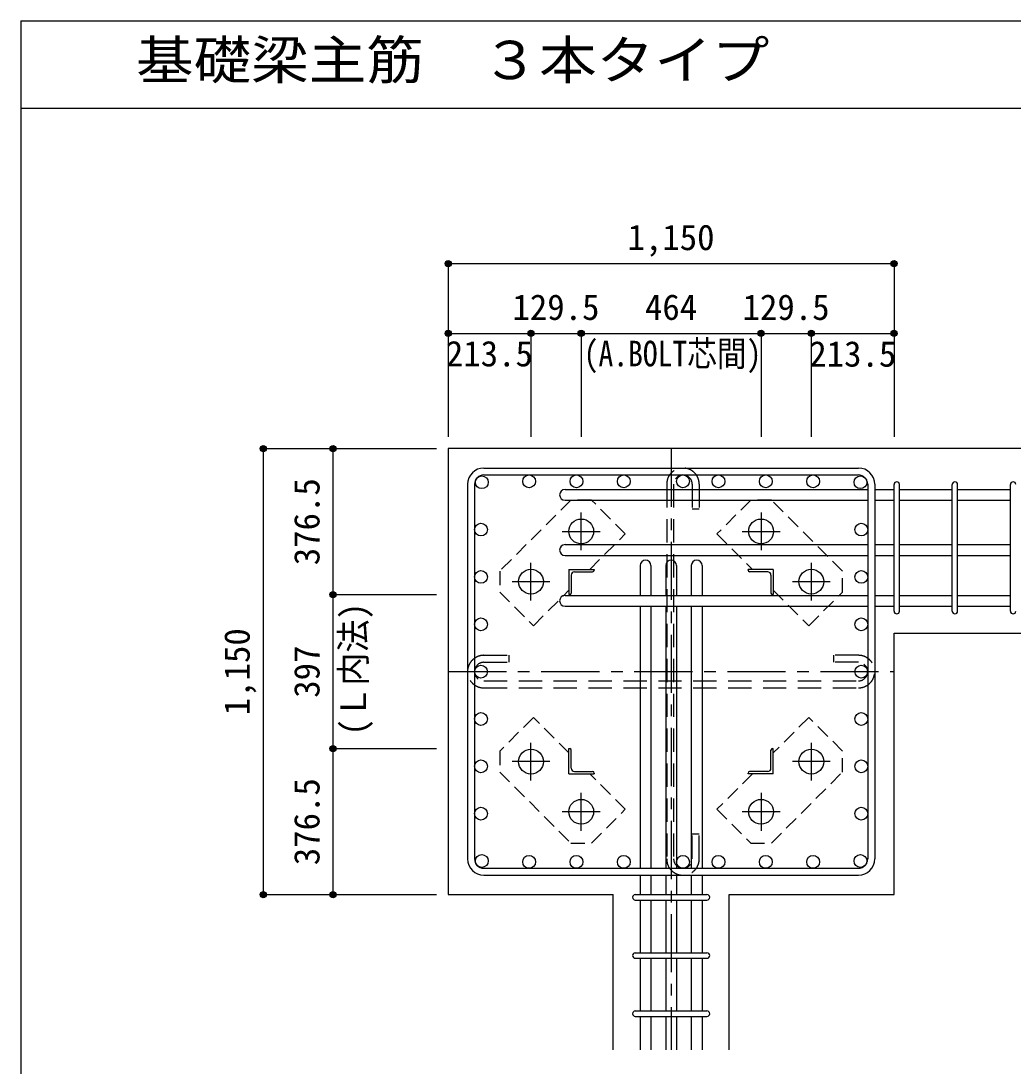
# Model space of a CAD drawing. Units: millimetres at full size, sheet at 1:30. Extents: x -5973 to 5954, y -4195 to 4201.
# Drawn here: x -5973 to -3414, y 1506 to 4201 of the extents above; entities that cross this region are included whole.
import ezdxf
from ezdxf.enums import TextEntityAlignment as Align

# ---------------------------------------------------------------- set-up
doc = ezdxf.new("R2010")
doc.units = ezdxf.units.MM
doc.header["$LTSCALE"] = 30
doc.header["$PDMODE"] = 32
doc.header["$PDSIZE"] = 15
for name, pattern in [('CHAIN1', [8, 5, -1, 1, -1]), ('DASHED1', [1.8, 1.2, -0.6]), ('DASHED2', [3, 2, -1])]:
    doc.linetypes.add(name, pattern=pattern)
for name, color, linetype in [('0-1_躯体線', 2, 'Continuous'), ('0-2_アンカー、アングル', 4, 'Continuous'), ('0-3_立上り筋', 3, 'Continuous'), ('0-4_フープ筋', 7, 'Continuous'), ('0-5_基礎梁筋', 7, 'Continuous'), ('0-6_スタラップ筋', 7, 'Continuous'), ('0-7_文字', 4, 'Continuous'), ('0-9_プレート', 4, 'DASHED1'), ('0-C_中子', 7, 'DASHED2'), ('0-D_寸法', 4, 'Continuous'), ('6-7_文字', 7, 'Continuous'), ('F-0_枠', 6, 'Continuous')]:
    doc.layers.add(name, color=color, linetype=linetype)
doc.styles.add('ＭＳ ゴシック', font='')
doc.styles.get('ＭＳ ゴシック').set_extended_font_data('MS Gothic')

msp = doc.modelspace()

# ---------------------------------------------------------------- linework, layer by layer
at = {"layer": '0-1_躯体線'}
for p, q in [((-4870.8, 3098.3), (-4870.8, 1948.3)), ((-3320.8, 3098.3), (-4870.8, 3098.3)), ((-3720.8, 2622.3), (-3320.8, 2622.3)), ((-3720.8, 1948.3), (-3720.8, 2622.3)), ((-4870.8, 1948.3), (-4445.3, 1948.3)), ((-4445.3, 1548.3), (-4445.3, 1948.3)), ((-4146.3, 1548.3), (-4146.3, 1948.3)), ((-4146.3, 1948.3), (-3720.8, 1948.3))]:
    msp.add_line(p, q, dxfattribs=at)
at = {"layer": '0-2_アンカー、アングル', "linetype": 'CHAIN1'}
for p, q in [((-4527.8, 2836.1), (-4527.8, 2933.6)), ((-4063.8, 2933.6), (-4063.8, 2836.1)), ((-4576.6, 2884.8), (-4479.1, 2884.8)), ((-4112.5, 2884.8), (-4015, 2884.8)), ((-4657.3, 2706.6), (-4657.3, 2804.1)), ((-3934.3, 2804.1), (-3934.3, 2706.6)), ((-4706.1, 2755.3), (-4608.6, 2755.3)), ((-3983, 2755.3), (-3885.5, 2755.3)), ((-4657.3, 2242.5), (-4657.3, 2340)), ((-3934.3, 2340), (-3934.3, 2242.5)), ((-4608.6, 2291.3), (-4706.1, 2291.3)), ((-3885.5, 2291.3), (-3983, 2291.3)), ((-4527.8, 2113), (-4527.8, 2210.5)), ((-4063.8, 2210.5), (-4063.8, 2113)), ((-4479.1, 2161.8), (-4576.6, 2161.8)), ((-4015, 2161.8), (-4112.5, 2161.8))]:
    msp.add_line(p, q, dxfattribs=at)
at = {"layer": '0-2_アンカー、アングル'}
for p, q in [((-4559.3, 2786.8), (-4494.3, 2786.8)), ((-4559.3, 2786.8), (-4559.3, 2721.8)), ((-4544.8, 2780.8), (-4498.3, 2780.8)), ((-4494.3, 2786.8), (-4494.3, 2784.8)), ((-4032.3, 2786.8), (-4097.3, 2786.8)), ((-4097.3, 2784.8), (-4097.3, 2786.8)), ((-4046.8, 2780.8), (-4093.3, 2780.8)), ((-4032.3, 2786.8), (-4032.3, 2721.8)), ((-4553.3, 2772.3), (-4553.3, 2725.8)), ((-4038.3, 2772.3), (-4038.3, 2725.8)), ((-4557.3, 2721.8), (-4559.3, 2721.8)), ((-4032.3, 2721.8), (-4034.3, 2721.8)), ((-4559.3, 2324.8), (-4557.3, 2324.8)), ((-4559.3, 2259.8), (-4559.3, 2324.8)), ((-4553.3, 2274.3), (-4553.3, 2320.8)), ((-4038.3, 2274.3), (-4038.3, 2320.8)), ((-4034.3, 2324.8), (-4032.3, 2324.8)), ((-4032.3, 2259.8), (-4032.3, 2324.8)), ((-4544.8, 2265.8), (-4498.3, 2265.8)), ((-4046.8, 2265.8), (-4093.3, 2265.8)), ((-4559.3, 2259.8), (-4494.3, 2259.8)), ((-4494.3, 2261.8), (-4494.3, 2259.8)), ((-4097.3, 2259.8), (-4097.3, 2261.8)), ((-4032.3, 2259.8), (-4097.3, 2259.8))]:
    msp.add_line(p, q, dxfattribs=at)
at = {"layer": '0-2_アンカー、アングル', "color": 3}
for centre in [(-4527.8, 2884.8), (-4063.8, 2884.8), (-4657.3, 2755.3), (-3934.3, 2755.3), (-4657.3, 2291.3), (-3934.3, 2291.3), (-4527.8, 2161.8), (-4063.8, 2161.8)]:
    msp.add_circle(centre, 32, dxfattribs=at)
at = {"layer": '0-2_アンカー、アングル'}
for centre, radius, start, end in [((-4544.8, 2772.3), 8.5, 90, 180), ((-4498.3, 2784.8), 4, 270, 0), ((-4093.3, 2784.8), 4, 180, 270), ((-4046.8, 2772.3), 8.5, 0, 90), ((-4557.3, 2725.8), 4, 270, 0), ((-4034.3, 2725.8), 4, 180, 270), ((-4557.3, 2320.8), 4, 0, 90), ((-4034.3, 2320.8), 4, 90, 180), ((-4544.8, 2274.3), 8.5, 180, 270), ((-4498.3, 2261.8), 4, 0, 90), ((-4093.3, 2261.8), 4, 90, 180), ((-4046.8, 2274.3), 8.5, 270, 0)]:
    msp.add_arc(centre, radius, start, end, dxfattribs=at)
at = {"layer": '0-3_立上り筋'}
for centre in [(-4784.1, 3011.6), (-4662.03, 3013.8), (-4539.95, 3013.8), (-4417.88, 3013.8), (-4265.3, 3013.8), (-4173.72, 3013.8), (-4051.65, 3013.8), (-3929.57, 3013.8), (-3807.5, 3011.6), (-4786.3, 2889.53), (-3805.3, 2889.53), (-4786.3, 2767.45), (-3805.3, 2767.45), (-4786.3, 2645.38), (-3805.3, 2645.38), (-4786.3, 2523.3), (-3805.3, 2523.3), (-4786.3, 2401.22), (-3805.3, 2401.22), (-4786.3, 2279.15), (-3805.3, 2279.15), (-4786.3, 2157.07), (-3805.3, 2157.07), (-4784.1, 2035), (-4662.03, 2032.8), (-4539.95, 2032.8), (-4417.88, 2032.8), (-4265.3, 2032.8), (-4173.72, 2032.8), (-4051.65, 2032.8), (-3929.57, 2032.8), (-3807.5, 2035)]:
    msp.add_circle(centre, 16.5, dxfattribs=at)
at = {"layer": '0-4_フープ筋'}
for p, q in [((-4778.8, 3048.3), (-3812.8, 3048.3)), ((-4778.8, 3030.3), (-3812.8, 3030.3)), ((-4820.8, 3006.3), (-4820.8, 2040.3)), ((-4802.8, 3006.3), (-4802.8, 2040.3)), ((-3788.8, 3006.3), (-3788.8, 2040.3)), ((-3770.8, 3006.3), (-3770.8, 2040.3)), ((-4778.8, 2016.3), (-3812.8, 2016.3)), ((-4778.8, 1998.3), (-3812.8, 1998.3))]:
    msp.add_line(p, q, dxfattribs=at)
for centre, radius, start, end in [((-4778.8, 3006.3), 42, 90, 180), ((-3812.8, 3006.3), 42, 0, 90), ((-4778.8, 3006.3), 24, 90, 180), ((-3812.8, 3006.3), 24, 0, 90), ((-4778.8, 2040.3), 42, 180, 270), ((-4778.8, 2040.3), 24, 180, 270), ((-3812.8, 2040.3), 42, 270, 0), ((-3812.8, 2040.3), 24, 270, 0)]:
    msp.add_arc(centre, radius, start, end, dxfattribs=at)
at = {"layer": '0-5_基礎梁筋'}
for p, q in [((-4569.3, 2993.1), (-3788.8, 2993.1)), ((-3770.8, 2993.1), (-3720.8, 2993.1)), ((-3706.8, 2993.1), (-3570.8, 2993.1)), ((-3556.8, 2993.1), (-3420.8, 2993.1)), ((-4569.3, 2965.1), (-3788.8, 2965.1)), ((-3770.8, 2965.1), (-3720.8, 2965.1)), ((-3706.8, 2965.1), (-3570.8, 2965.1)), ((-3556.8, 2965.1), (-3420.8, 2965.1)), ((-4569.3, 2850.8), (-3788.8, 2850.8)), ((-3770.8, 2850.8), (-3720.8, 2850.8)), ((-3706.8, 2850.8), (-3570.8, 2850.8)), ((-3556.8, 2850.8), (-3420.8, 2850.8)), ((-4569.3, 2822.8), (-3788.8, 2822.8)), ((-3770.8, 2822.8), (-3720.8, 2822.8)), ((-3706.8, 2822.8), (-3570.8, 2822.8)), ((-3556.8, 2822.8), (-3420.8, 2822.8)), ((-4375.8, 2796.8), (-4375.8, 2719.8)), ((-4347.8, 2796.8), (-4347.8, 2719.8)), ((-4309.8, 2796.8), (-4309.8, 2719.8)), ((-4281.8, 2796.8), (-4281.8, 2719.8)), ((-4243.8, 2796.8), (-4243.8, 2719.8)), ((-4215.8, 2796.8), (-4215.8, 2719.8)), ((-4569.3, 2719.8), (-3788.8, 2719.8)), ((-3770.8, 2719.8), (-3720.8, 2719.8)), ((-3706.8, 2719.8), (-3570.8, 2719.8)), ((-3556.8, 2719.8), (-3420.8, 2719.8)), ((-4569.3, 2691.8), (-3788.8, 2691.8)), ((-4375.8, 2691.8), (-4375.8, 2016.3)), ((-4347.8, 2691.8), (-4347.8, 2016.3)), ((-4309.8, 2691.8), (-4309.8, 2016.3)), ((-4281.8, 2691.8), (-4281.8, 2016.3)), ((-4243.8, 2691.8), (-4243.8, 2016.3)), ((-4215.8, 2691.8), (-4215.8, 2016.3)), ((-3770.8, 2691.8), (-3720.8, 2691.8)), ((-3706.8, 2691.8), (-3570.8, 2691.8)), ((-3556.8, 2691.8), (-3420.8, 2691.8)), ((-4375.8, 1998.3), (-4375.8, 1948.3)), ((-4347.8, 1998.3), (-4347.8, 1948.3)), ((-4309.8, 1998.3), (-4309.8, 1948.3)), ((-4281.8, 1998.3), (-4281.8, 1948.3)), ((-4243.8, 1998.3), (-4243.8, 1948.3)), ((-4215.8, 1998.3), (-4215.8, 1948.3)), ((-4375.8, 1934.3), (-4375.8, 1798.3)), ((-4347.8, 1934.3), (-4347.8, 1798.3)), ((-4309.8, 1934.3), (-4309.8, 1798.3)), ((-4281.8, 1934.3), (-4281.8, 1798.3)), ((-4243.8, 1934.3), (-4243.8, 1798.3)), ((-4215.8, 1934.3), (-4215.8, 1798.3)), ((-4375.8, 1784.3), (-4375.8, 1648.3)), ((-4347.8, 1784.3), (-4347.8, 1648.3)), ((-4309.8, 1784.3), (-4309.8, 1648.3)), ((-4281.8, 1784.3), (-4281.8, 1648.3)), ((-4243.8, 1784.3), (-4243.8, 1648.3)), ((-4215.8, 1784.3), (-4215.8, 1648.3)), ((-4375.8, 1634.3), (-4375.8, 1548.3)), ((-4347.8, 1634.3), (-4347.8, 1548.3)), ((-4309.8, 1634.3), (-4309.8, 1548.3)), ((-4281.8, 1634.3), (-4281.8, 1548.3)), ((-4243.8, 1634.3), (-4243.8, 1548.3)), ((-4215.8, 1634.3), (-4215.8, 1548.3))]:
    msp.add_line(p, q, dxfattribs=at)
for centre, start, end in [((-4569.3, 2979.1), 90, 270), ((-4569.3, 2836.8), 90, 270), ((-4361.8, 2796.8), 0, 180), ((-4295.8, 2796.8), 0, 180), ((-4229.8, 2796.8), 0, 180), ((-4569.3, 2705.8), 90, 270)]:
    msp.add_arc(centre, 14, start, end, dxfattribs=at)
at = {"layer": '0-6_スタラップ筋'}
for p, q in [((-3720.8, 2679.3), (-3720.8, 3005.6)), ((-3706.8, 2679.3), (-3706.8, 3005.6)), ((-3570.8, 2679.3), (-3570.8, 3005.6)), ((-3556.8, 2679.3), (-3556.8, 3005.6)), ((-3420.8, 2679.3), (-3420.8, 3005.6)), ((-4388.3, 1948.3), (-4203.3, 1948.3)), ((-4388.3, 1934.3), (-4203.3, 1934.3)), ((-4388.3, 1798.3), (-4203.3, 1798.3)), ((-4388.3, 1784.3), (-4203.3, 1784.3)), ((-4388.3, 1648.3), (-4203.3, 1648.3)), ((-4388.3, 1634.3), (-4203.3, 1634.3))]:
    msp.add_line(p, q, dxfattribs=at)
for centre, start, end in [((-3713.8, 3005.6), 0, 180), ((-3713.8, 3005.6), 0, 180), ((-3713.8, 3005.6), 0, 180), ((-3713.8, 3005.6), 0, 180), ((-3563.8, 3005.6), 0, 180), ((-3413.8, 3005.6), 0, 180), ((-3713.8, 2679.3), 180, 0), ((-3713.8, 2679.3), 180, 0), ((-3713.8, 2679.3), 180, 0), ((-3713.8, 2679.3), 180, 0), ((-3563.8, 2679.3), 180, 0), ((-3413.8, 2679.3), 180, 0), ((-4388.3, 1941.3), 90, 270), ((-4388.3, 1941.3), 90, 270), ((-4388.3, 1941.3), 90, 270), ((-4388.3, 1941.3), 90, 270), ((-4203.3, 1941.3), 270, 90), ((-4203.3, 1941.3), 270, 90), ((-4203.3, 1941.3), 270, 90), ((-4203.3, 1941.3), 270, 90), ((-4388.3, 1791.3), 90, 270), ((-4203.3, 1791.3), 270, 90), ((-4388.3, 1641.3), 90, 270), ((-4203.3, 1641.3), 270, 90)]:
    msp.add_arc(centre, 7, start, end, dxfattribs=at)
at = {"layer": '0-9_プレート'}
for points in [[(-4554.7, 2965.3), (-4737.9, 2782.2), (-4737.9, 2728.5), (-4650.9, 2641.5), (-4559.3, 2733.1)], [(-4505.6, 2786.8), (-4414, 2878.4), (-4501, 2965.3), (-4554.7, 2965.3)], [(-3853.8, 2782.2), (-4036.9, 2965.4), (-4090.6, 2965.4), (-4177.6, 2878.4), (-4086, 2786.8)], [(-4032.3, 2733.1), (-3940.7, 2641.5), (-3853.8, 2728.5), (-3853.8, 2782.2)], [(-4559.3, 2313.5), (-4650.9, 2405.1), (-4737.8, 2318.1), (-4737.8, 2264.4)], [(-4036.9, 2081.3), (-3853.7, 2264.4), (-3853.7, 2318.1), (-3940.7, 2405.1), (-4032.3, 2313.5)], [(-4737.8, 2264.4), (-4554.7, 2081.2), (-4501, 2081.2), (-4414, 2168.2), (-4505.6, 2259.8)], [(-4086, 2259.8), (-4177.6, 2168.2), (-4090.6, 2081.3), (-4036.9, 2081.3)]]:
    msp.add_lwpolyline(points, dxfattribs=at)
at = {"layer": '0-C_中子'}
for p, q in [((-4307.3, 3006.3), (-4307.3, 2040.3)), ((-4289.3, 3006.3), (-4289.3, 2040.3)), ((-4241.3, 3006.3), (-4241.3, 2942.3)), ((-3876.8, 2565.3), (-3876.8, 2547.3)), ((-3812.8, 2565.3), (-3876.8, 2565.3)), ((-4778.8, 2547.3), (-4714.8, 2547.3)), ((-3812.8, 2547.3), (-3876.8, 2547.3)), ((-4778.8, 2499.3), (-3812.8, 2499.3)), ((-4778.8, 2481.3), (-3812.8, 2481.3)), ((-4223.3, 2104.3), (-4241.3, 2104.3)), ((-4241.3, 2040.3), (-4241.3, 2104.3)), ((-4223.3, 2040.3), (-4223.3, 2104.3))]:
    msp.add_line(p, q, dxfattribs=at)
for points in [[(-4223.3, 3006.3), (-4223.3, 2942.3), (-4241.3, 2942.3)], [(-4778.8, 2565.3), (-4714.8, 2565.3), (-4714.8, 2547.3)]]:
    msp.add_lwpolyline(points, dxfattribs=at)
for centre, radius, start, end in [((-4265.3, 3006.3), 42, 0, 180), ((-4265.3, 3006.3), 24, 0, 180), ((-4778.8, 2523.3), 42, 90, 270), ((-3812.8, 2523.3), 42, 270, 90), ((-4778.8, 2523.3), 24, 90, 270), ((-3812.8, 2523.3), 24, 270, 90), ((-4265.3, 2040.3), 42, 180, 0), ((-4265.3, 2040.3), 24, 180, 0)]:
    msp.add_arc(centre, radius, start, end, dxfattribs=at)
at = {"layer": '0-D_寸法'}
for p, q in [((-4870.8, 3575.34), (-4870.8, 3395.34)), ((-4870.8, 3575.34), (-4870.8, 3395.34)), ((-4870.8, 3575.34), (-3720.8, 3575.34)), ((-4870.8, 3575.34), (-3720.8, 3575.34)), ((-3720.8, 3575.34), (-3720.8, 3395.34)), ((-4870.8, 3395.34), (-4870.8, 3128.3)), ((-4870.8, 3395.34), (-4657.3, 3395.34)), ((-4870.8, 3395.34), (-4870.8, 3128.3)), ((-4657.3, 3395.34), (-4657.3, 3128.3)), ((-4657.3, 3395.34), (-4527.8, 3395.34)), ((-4527.8, 3395.34), (-4527.8, 3128.3)), ((-4527.8, 3395.34), (-4063.8, 3395.34)), ((-4063.8, 3395.34), (-4063.8, 3128.3)), ((-4063.8, 3395.34), (-3934.3, 3395.34)), ((-3934.3, 3395.34), (-3934.3, 3128.3)), ((-3934.3, 3395.34), (-3720.8, 3395.34)), ((-3720.8, 3395.34), (-3720.8, 3128.3)), ((-5347.84, 3098.3), (-5167.84, 3098.3)), ((-5347.84, 3098.3), (-5167.84, 3098.3)), ((-5347.84, 3098.3), (-5347.84, 1948.3)), ((-5347.84, 3098.3), (-5347.84, 1948.3)), ((-5167.84, 2721.8), (-5167.84, 3098.3)), ((-5167.84, 3098.3), (-4900.8, 3098.3)), ((-5167.84, 2324.8), (-5167.84, 2721.8)), ((-5167.84, 2721.8), (-4900.8, 2721.8)), ((-5167.84, 1948.3), (-5167.84, 2324.8)), ((-5167.84, 2324.8), (-4900.8, 2324.8)), ((-5347.84, 1948.3), (-5167.84, 1948.3)), ((-5167.84, 1948.3), (-4900.8, 1948.3)), ((-5167.84, 1948.3), (-4900.8, 1948.3))]:
    msp.add_line(p, q, dxfattribs=at)
at = {"layer": '0-D_寸法', "linetype": 'CHAIN1'}
for p, q in [((-4295.8, 3098.3), (-4295.8, 1548.3)), ((-4870.8, 2523.3), (-3720.8, 2523.3))]:
    msp.add_line(p, q, dxfattribs=at)
at = {"layer": '0-D_寸法'}
for centre, radius in [((-4870.8, 3575.34), 8), ((-4870.8, 3575.34), 7.2), ((-4870.8, 3575.34), 6.4), ((-4870.8, 3575.34), 5.6), ((-4870.8, 3575.34), 4.8), ((-4870.8, 3575.34), 4), ((-4870.8, 3575.34), 3.2), ((-4870.8, 3575.34), 2.4), ((-4870.8, 3575.34), 1.6), ((-4870.8, 3575.34), 0.8), ((-3720.8, 3575.34), 8), ((-3720.8, 3575.34), 7.2), ((-3720.8, 3575.34), 6.4), ((-3720.8, 3575.34), 5.6), ((-3720.8, 3575.34), 4.8), ((-3720.8, 3575.34), 4), ((-3720.8, 3575.34), 3.2), ((-3720.8, 3575.34), 2.4), ((-3720.8, 3575.34), 1.6), ((-3720.8, 3575.34), 0.8), ((-4870.8, 3395.34), 8), ((-4870.8, 3395.34), 7.2), ((-4870.8, 3395.34), 6.4), ((-4870.8, 3395.34), 5.6), ((-4870.8, 3395.34), 4.8), ((-4870.8, 3395.34), 4), ((-4870.8, 3395.34), 3.2), ((-4870.8, 3395.34), 2.4), ((-4870.8, 3395.34), 1.6), ((-4870.8, 3395.34), 0.8), ((-4657.3, 3395.34), 8), ((-4657.3, 3395.34), 7.2), ((-4657.3, 3395.34), 6.4), ((-4657.3, 3395.34), 5.6), ((-4657.3, 3395.34), 4.8), ((-4657.3, 3395.34), 4), ((-4657.3, 3395.34), 3.2), ((-4657.3, 3395.34), 2.4), ((-4657.3, 3395.34), 1.6), ((-4657.3, 3395.34), 0.8), ((-4527.8, 3395.34), 8), ((-4527.8, 3395.34), 7.2), ((-4527.8, 3395.34), 6.4), ((-4527.8, 3395.34), 5.6), ((-4527.8, 3395.34), 4.8), ((-4527.8, 3395.34), 4), ((-4527.8, 3395.34), 3.2), ((-4527.8, 3395.34), 2.4), ((-4527.8, 3395.34), 1.6), ((-4527.8, 3395.34), 0.8), ((-4063.8, 3395.34), 8), ((-4063.8, 3395.34), 7.2), ((-4063.8, 3395.34), 6.4), ((-4063.8, 3395.34), 5.6), ((-4063.8, 3395.34), 4.8), ((-4063.8, 3395.34), 4), ((-4063.8, 3395.34), 3.2), ((-4063.8, 3395.34), 2.4), ((-4063.8, 3395.34), 1.6), ((-4063.8, 3395.34), 0.8), ((-3934.3, 3395.34), 8), ((-3934.3, 3395.34), 7.2), ((-3934.3, 3395.34), 6.4), ((-3934.3, 3395.34), 5.6), ((-3934.3, 3395.34), 4.8), ((-3934.3, 3395.34), 4), ((-3934.3, 3395.34), 3.2), ((-3934.3, 3395.34), 2.4), ((-3934.3, 3395.34), 1.6), ((-3934.3, 3395.34), 0.8), ((-3720.8, 3395.34), 8), ((-3720.8, 3395.34), 7.2), ((-3720.8, 3395.34), 6.4), ((-3720.8, 3395.34), 5.6), ((-3720.8, 3395.34), 4.8), ((-3720.8, 3395.34), 4), ((-3720.8, 3395.34), 3.2), ((-3720.8, 3395.34), 2.4), ((-3720.8, 3395.34), 1.6), ((-3720.8, 3395.34), 0.8), ((-5347.84, 3098.3), 8), ((-5347.84, 3098.3), 7.2), ((-5347.84, 3098.3), 6.4), ((-5347.84, 3098.3), 5.6), ((-5347.84, 3098.3), 4.8), ((-5347.84, 3098.3), 4), ((-5347.84, 3098.3), 3.2), ((-5347.84, 3098.3), 2.4), ((-5347.84, 3098.3), 1.6), ((-5167.84, 3098.3), 8), ((-5167.84, 3098.3), 7.2), ((-5167.84, 3098.3), 6.4), ((-5167.84, 3098.3), 5.6), ((-5167.84, 3098.3), 4.8), ((-5167.84, 3098.3), 4), ((-5167.84, 3098.3), 3.2), ((-5167.84, 3098.3), 2.4), ((-5167.84, 3098.3), 1.6), ((-5347.84, 3098.3), 0.8), ((-5167.84, 3098.3), 0.8), ((-5167.84, 2721.8), 8), ((-5167.84, 2721.8), 7.2), ((-5167.84, 2721.8), 6.4), ((-5167.84, 2721.8), 5.6), ((-5167.84, 2721.8), 4.8), ((-5167.84, 2721.8), 4), ((-5167.84, 2721.8), 3.2), ((-5167.84, 2721.8), 2.4), ((-5167.84, 2721.8), 1.6), ((-5167.84, 2721.8), 0.8), ((-5167.84, 2324.8), 8), ((-5167.84, 2324.8), 7.2), ((-5167.84, 2324.8), 6.4), ((-5167.84, 2324.8), 5.6), ((-5167.84, 2324.8), 4.8), ((-5167.84, 2324.8), 4), ((-5167.84, 2324.8), 3.2), ((-5167.84, 2324.8), 2.4), ((-5167.84, 2324.8), 1.6), ((-5167.84, 2324.8), 0.8), ((-5347.84, 1948.3), 8), ((-5347.84, 1948.3), 7.2), ((-5347.84, 1948.3), 6.4), ((-5347.84, 1948.3), 5.6), ((-5347.84, 1948.3), 4.8), ((-5347.84, 1948.3), 4), ((-5347.84, 1948.3), 3.2), ((-5347.84, 1948.3), 2.4), ((-5347.84, 1948.3), 1.6), ((-5347.84, 1948.3), 0.8), ((-5167.84, 1948.3), 8), ((-5167.84, 1948.3), 7.2), ((-5167.84, 1948.3), 6.4), ((-5167.84, 1948.3), 5.6), ((-5167.84, 1948.3), 4.8), ((-5167.84, 1948.3), 4), ((-5167.84, 1948.3), 3.2), ((-5167.84, 1948.3), 2.4), ((-5167.84, 1948.3), 1.6), ((-5167.84, 1948.3), 0.8)]:
    msp.add_circle(centre, radius, dxfattribs=at)
at = {"layer": '0-D_寸法', "color": 7}
for p in [(-4870.8, 3575.34), (-3720.8, 3575.34), (-4870.8, 3395.34), (-4657.3, 3395.34), (-4527.8, 3395.34), (-4063.8, 3395.34), (-3934.3, 3395.34), (-3720.8, 3395.34), (-5347.84, 3098.3), (-5167.84, 3098.3), (-5167.84, 2721.8), (-5167.84, 2324.8), (-5347.84, 1948.3), (-5167.84, 1948.3)]:
    msp.add_point(p, dxfattribs=at)
at = {"layer": 'F-0_枠'}
for q in [(5954.1, 4201.15), (-5972.88, -4195.24)]:
    msp.add_line((-5972.88, 4201.15), q, dxfattribs=at)
at = {"layer": 'F-0_枠', "color": 2}
msp.add_line((-5972.88, 3976.15), (3723.6, 3976.15), dxfattribs=at)

# ---------------------------------------------------------------- texts
at = {"layer": '0-7_文字', "style": 'ＭＳ ゴシック', "width": 0.85}
msp.add_text('(A.BOLT芯間)', height=65.98, dxfattribs=at).set_placement((-4521.31, 3290.58), align=Align.BOTTOM_LEFT)
at = {"layer": '0-7_文字', "style": 'ＭＳ ゴシック', "width": 0.95}
msp.add_text('(Ｌ内法)', height=65.98, rotation=90, dxfattribs=at).set_placement((-5062.78, 2358.7), align=Align.BOTTOM_LEFT)
at = {"layer": '0-D_寸法', "style": 'ＭＳ ゴシック'}
for s, p in [('1,150', (-4408.3, 3590.34)), ('129.5', (-4705.05, 3410.34)), ('464', (-4363.3, 3410.34)), ('129.5', (-4111.55, 3410.34)), ('213.5', (-4876.81, 3290.52)), ('213.5', (-3939.48, 3289.8))]:
    msp.add_text(s, height=65.98, dxfattribs=at).set_placement(p, align=Align.BOTTOM_LEFT)
for s, p in [('376.5', (-5182.84, 2797.55)), ('1,150', (-5362.84, 2410.8)), ('397', (-5182.84, 2455.8)), ('376.5', (-5182.84, 2024.05))]:
    msp.add_text(s, height=65.98, rotation=90, dxfattribs=at).set_placement(p, align=Align.BOTTOM_LEFT)
at = {"layer": '6-7_文字', "color": 2, "style": 'ＭＳ ゴシック', "width": 1.1}
msp.add_text('\u3000\u3000基礎梁主筋\u3000３本タイプ', height=98.97, dxfattribs=at).set_placement((-5972.88, 4021.15), align=Align.BOTTOM_LEFT)

doc.saveas('drawing.dxf')
